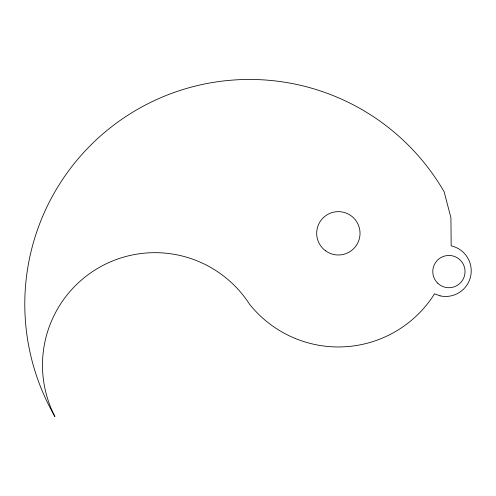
<?xml version="1.0" encoding="UTF-8"?>
<svg xmlns="http://www.w3.org/2000/svg" width="496" height="496" viewBox="0 0 496 496"><rect width="100%" height="100%" fill="white"/><g stroke="black" fill="none" stroke-linecap="round" stroke-linejoin="round"><path stroke-width="0.74" d="M440.095 295.864L434.391 293.793L433.814 294.971A113.634 113.634 0 0 1 249.525 304.184A112.499 112.499 0 0 0 98.741 267.741A112.499 112.499 0 0 0 54.907 416.547A224.725 224.725 0 0 1 137.163 109.56A224.725 224.725 0 0 1 444.149 191.816L450.932 217.8L451.162 245.855A25.606 25.606 0 0 1 470.617 276.384A25.606 25.606 0 0 1 440.101 295.858M325.519 250.778A21.675 21.675 0 0 0 359.904 235.699A21.675 21.675 0 0 0 329.654 213.466A21.675 21.675 0 0 0 325.519 250.778M437.596 283.08A16.126 16.126 0 0 0 464.523 275.64A16.126 16.126 0 0 0 444.621 256.041A16.126 16.126 0 0 0 437.596 283.08"/></g></svg>
